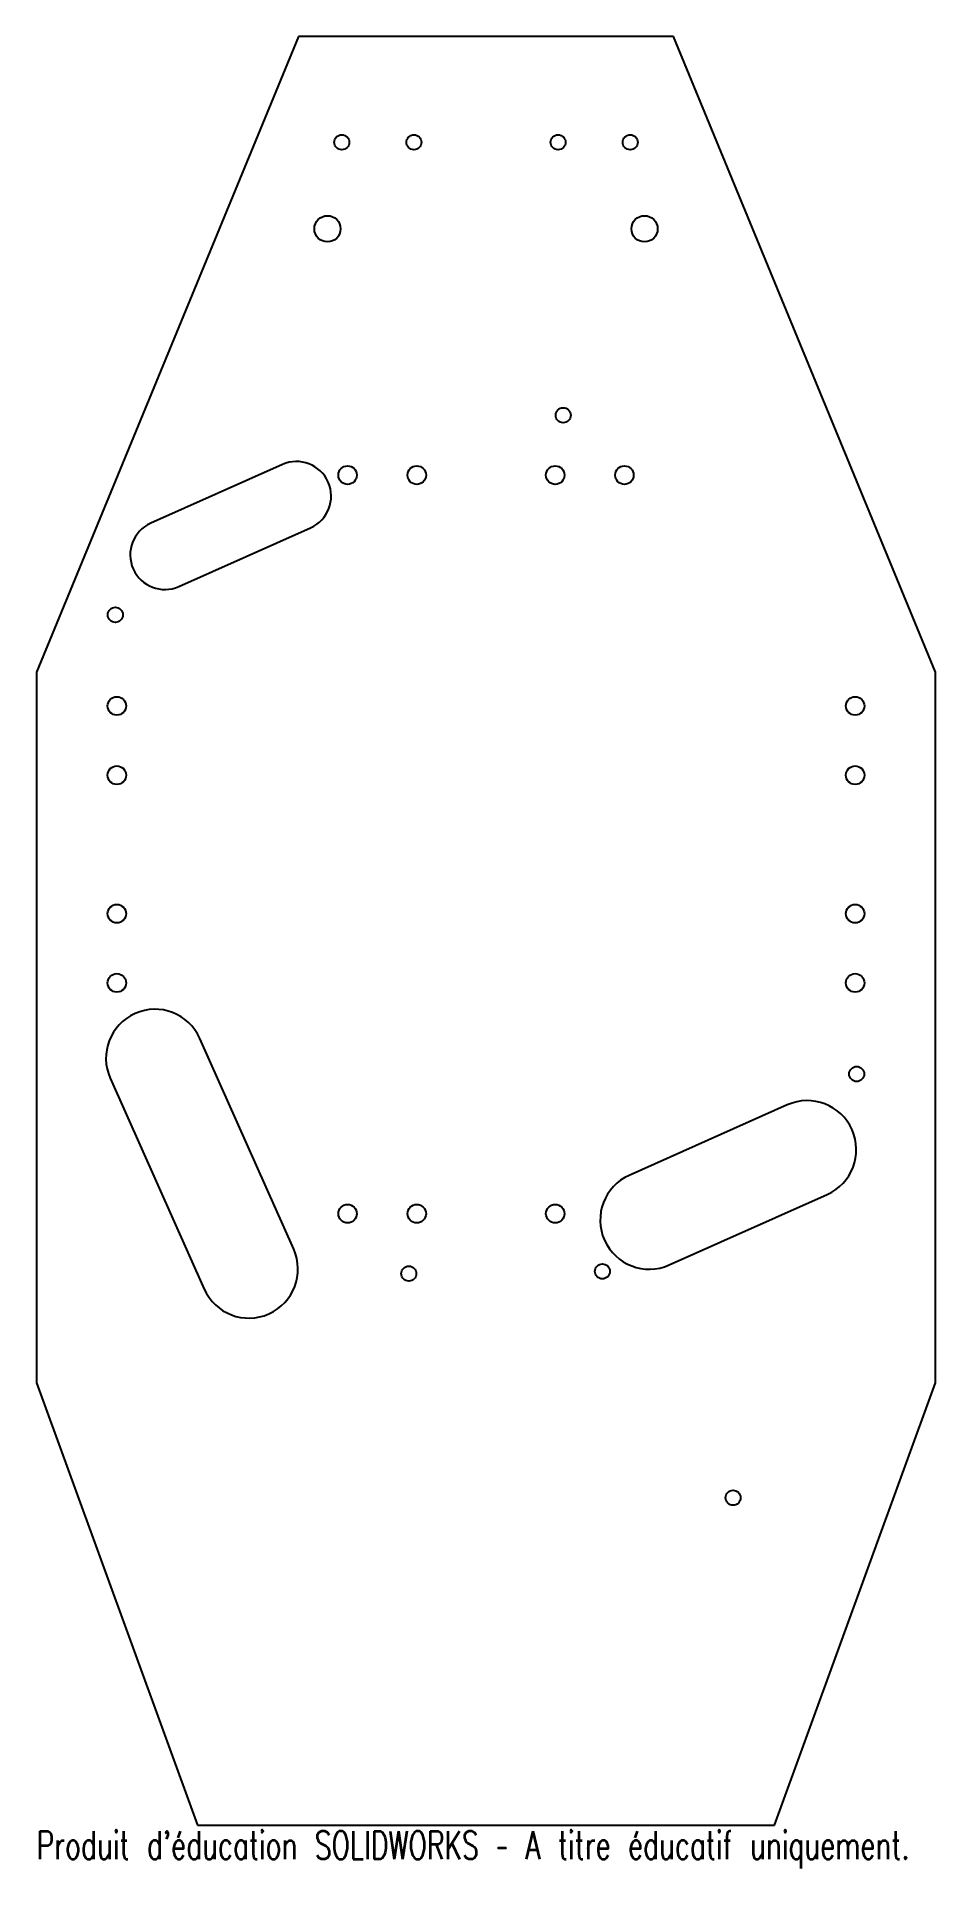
# Model space of a CAD drawing. Header units: millimetres. Extents: x -78 to 78, y -177 to 140.
import ezdxf

# ---------------------------------------------------------------- set-up
doc = ezdxf.new("R2010")
doc.units = ezdxf.units.MM
doc.styles.add('SLDTEXTSTYLE0', font='TXT', dxfattribs={"width": 0.7, "bigfont": 'bigfont'})

msp = doc.modelspace()

# ---------------------------------------------------------------- linework, layer by layer
at = {"color": 7, "linetype": 'Continuous', "lineweight": 25}
for p, q in [((-32.5, 140), (-77.91, 29.88)), ((32.5, 140), (-32.5, 140)), ((77.91, 29.88), (32.5, 140)), ((-35.29, 65.84), (-58.12, 55.66)), ((-53.24, 44.7), (-30.4, 54.88)), ((-77.91, 29.88), (-77.91, -93.33)), ((77.91, -93.33), (77.91, 29.88)), ((-33.34, -70.14), (-49.62, -33.61)), ((-65.14, -40.53), (-48.86, -77.06)), ((52.24, -45.14), (24.84, -57.36)), ((31.76, -72.88), (59.16, -60.67)), ((-77.91, -93.33), (-50, -170)), ((50, -170), (77.91, -93.33)), ((-50, -170), (50, -170))]:
    msp.add_line(p, q, dxfattribs=at)
for centre, radius in [((-25, 121.69), 1.3), ((-12.5, 121.69), 1.3), ((12.5, 121.69), 1.3), ((25, 121.69), 1.3), ((-27.48, 106.69), 2.27), ((27.48, 106.69), 2.27), ((13.38, 74.39), 1.3), ((-24, 64), 1.6), ((-12, 64), 1.6), ((12, 64), 1.6), ((24, 64), 1.6), ((-64.26, 39.79), 1.3), ((-64, 24), 1.6), ((64, 24), 1.6), ((-64, 12), 1.6), ((64, 12), 1.6), ((-64, -12), 1.6), ((64, -12), 1.6), ((-64, -24), 1.6), ((64, -24), 1.6), ((64.26, -39.79), 1.3), ((-24, -64), 1.6), ((-12, -64), 1.6), ((12, -64), 1.6), ((20.18, -74), 1.3), ((-13.38, -74.39), 1.3), ((42.83, -113.24), 1.3)]:
    msp.add_circle(centre, radius, dxfattribs=at)
for centre, radius, start, end in [((-32.84, 60.36), 6, 294.0195, 114.0195), ((-55.68, 50.18), 6, 114.0195, 294.0195), ((-57.38, -37.07), 8.5, 24.0195, 204.0195), ((55.7, -52.91), 8.5, 294.0195, 114.0195), ((28.3, -65.12), 8.5, 114.0195, 294.0195), ((-41.1, -73.6), 8.5, 204.0195, 24.0195)]:
    msp.add_arc(centre, radius, start, end, dxfattribs=at)

# ---------------------------------------------------------------- texts
at = {"color": 7, "linetype": 'Continuous', "insert": (-77.91, -171.02), "char_height": 4.8336, "attachment_point": 1, "style": 'SLDTEXTSTYLE0'}
msp.add_mtext("Produit d'éducation SOLIDWORKS – A titre éducatif uniquement.", dxfattribs=at)

doc.saveas('drawing.dxf')
